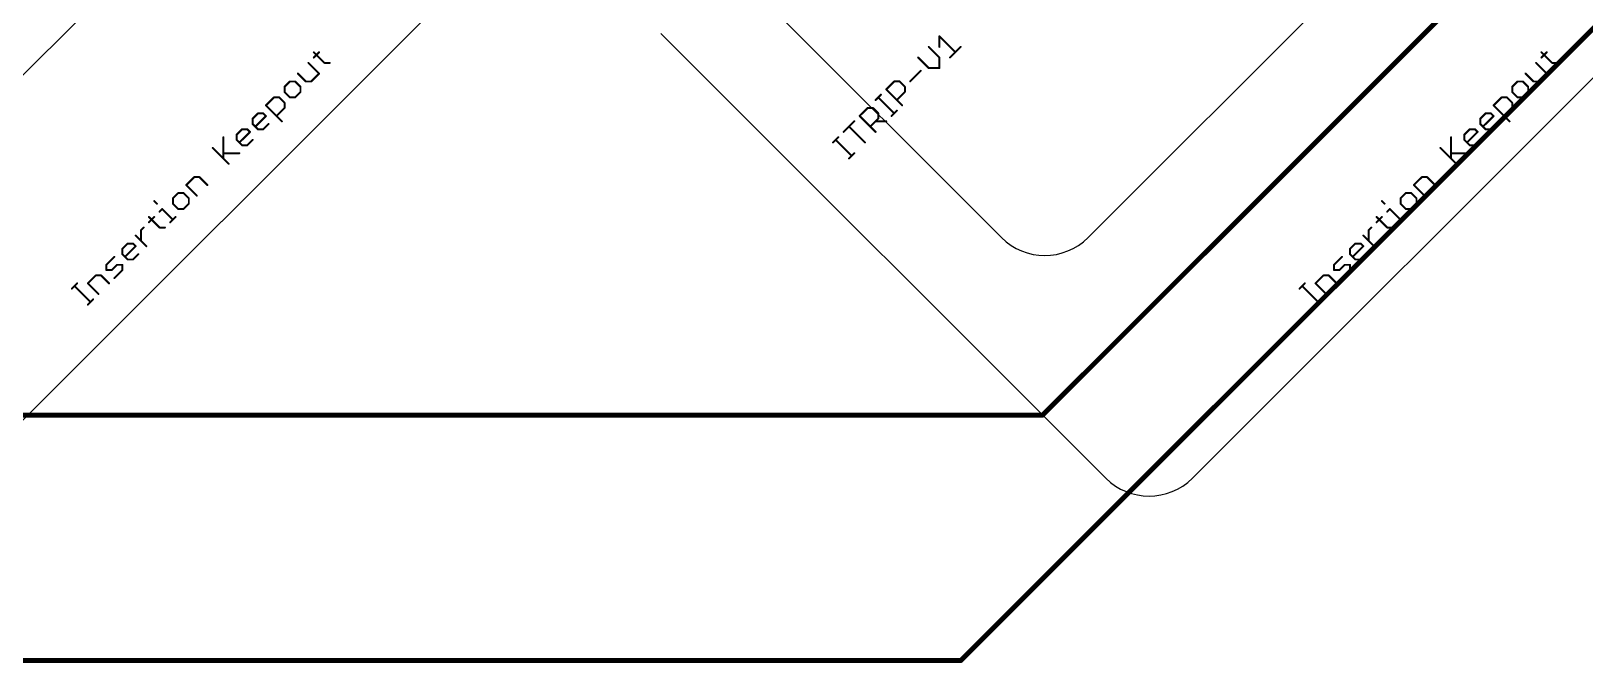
# Model space of a CAD drawing. Extents: x -76 to 580, y -41 to 95.
# Drawn here: x 455.3 to 535.8, y -41.1 to -8.4 of the extents above; entities that cross this region are included whole.
import ezdxf

# ---------------------------------------------------------------- set-up
doc = ezdxf.new("R2010")
doc.units = 0
for name, color, linetype in [('1', 22, 'CONTINUOUS'), ('16', 175, 'CONTINUOUS'), ('27', 253, 'CONTINUOUS'), ('57', 253, 'CONTINUOUS')]:
    doc.layers.add(name, color=color, linetype=linetype)

msp = doc.modelspace()

# ---------------------------------------------------------------- linework, layer by layer
at = {"layer": '1', "const_width": 0.254}
for points in [[(507.7027, -28.2843), (567.0996, 31.1127)], [(-7.0711, -28.2843), (507.7027, -28.2843)]]:
    msp.add_lwpolyline(points, dxfattribs=at)
at = {"layer": '1', "const_width": 0.127}
for points in [[(507.6578, -28.2394, 1), (507.7476, -28.3292)], [(507.7027, -28.3478, 1), (507.7027, -28.2208)]]:
    msp.add_lwpolyline(points, format="xyb", dxfattribs=at)
at = {"layer": '16', "const_width": 0.254}
for points in [[(503.46, -41.0122), (579.8276, 35.3553)], [(-1.4142, -41.0122), (503.46, -41.0122)]]:
    msp.add_lwpolyline(points, dxfattribs=at)
at = {"layer": '16', "const_width": 0.127}
for points in [[(503.4151, -40.9673, 1), (503.5049, -41.0571)], [(503.46, -41.0757, 1), (503.46, -40.9487)]]:
    msp.add_lwpolyline(points, format="xyb", dxfattribs=at)
at = {"layer": '27', "const_width": 0.1016}
for points in [[(502.3506, -9.184), (502.3505, -8.6328)], [(502.3505, -8.6328), (503.1774, -9.4597)], [(502.3506, -9.7353), (501.7993, -9.184)], [(502.9018, -9.7353), (503.4531, -9.184)], [(500.8346, -10.9756), (501.3859, -10.4244)], [(501.248, -9.7353), (501.7993, -10.2866)], [(501.7993, -10.2866), (502.3505, -10.2866)], [(502.3505, -10.2866), (502.3506, -9.7353)], [(499.5943, -11.3891), (500.0077, -10.9756)], [(500.0077, -10.9756), (500.2833, -10.9756)], [(500.2833, -10.9756), (500.559, -11.2513)], [(500.559, -11.2513), (500.559, -11.5269)], [(499.043, -11.9403), (499.3186, -11.6647)], [(500.0077, -12.6294), (499.1808, -11.8025)], [(500.4212, -12.216), (499.5943, -11.3891)], [(500.559, -11.5269), (500.1455, -11.9403)], [(498.2161, -12.7672), (498.6296, -12.3538)], [(499.043, -13.5941), (498.2161, -12.7672)], [(498.6296, -12.3538), (498.9052, -12.3538)], [(499.1808, -12.905), (498.7674, -13.3185)], [(498.9052, -12.3538), (499.1808, -12.6294)], [(499.1808, -12.6294), (499.1808, -12.905)], [(499.8699, -12.7672), (500.1455, -12.4916)], [(497.3892, -13.5941), (497.9405, -13.0429)], [(498.4917, -14.1454), (497.6649, -13.3185)], [(499.043, -13.0429), (499.5943, -13.0429)], [(496.838, -14.1454), (497.1136, -13.8697)], [(497.8027, -14.8345), (496.9758, -14.0076)], [(497.6649, -14.9723), (497.9405, -14.6966)]]:
    msp.add_lwpolyline(points, dxfattribs=at)
at = {"layer": '27', "const_width": 0.0508}
for points in [[(502.3759, -8.6328, 1), (502.3252, -8.6328)], [(502.3685, -8.6148, 1), (502.3326, -8.6507)], [(501.8173, -9.1661, 1), (501.7813, -9.202)], [(502.3252, -9.184, 1), (502.376, -9.184)], [(503.1595, -9.4776, 1), (503.1954, -9.4417)], [(503.471, -9.202, 1), (503.4351, -9.1661)], [(501.266, -9.7173, 1), (501.2301, -9.7533)], [(501.4038, -10.4423, 1), (501.3679, -10.4064)], [(501.7993, -10.2612, 1), (501.7993, -10.312)], [(501.7813, -10.3045, 1), (501.8173, -10.2686)], [(502.376, -9.7353, 1), (502.3252, -9.7353)], [(502.3252, -10.2866, 1), (502.3759, -10.2866)], [(502.3326, -9.7533, 1), (502.3685, -9.7173)], [(502.3505, -10.312, 1), (502.3505, -10.2612)], [(502.8839, -9.7173, 1), (502.9198, -9.7533)], [(500.0077, -10.9502, 1), (500.0077, -11.001)], [(500.0257, -10.9936, 1), (499.9897, -10.9577)], [(500.3013, -10.9577, 1), (500.2654, -10.9936)], [(500.2833, -11.001, 1), (500.2833, -10.9502)], [(500.5844, -11.2513, 1), (500.5336, -11.2513)], [(500.541, -11.2692, 1), (500.5769, -11.2333)], [(500.8166, -10.9577, 1), (500.8526, -10.9936)], [(499.025, -11.9224, 1), (499.061, -11.9583)], [(499.1988, -11.7846, 1), (499.1629, -11.8205)], [(499.3366, -11.6827, 1), (499.3007, -11.6467)], [(499.6122, -11.3711, 1), (499.5763, -11.407)], [(499.5763, -11.3711, 1), (499.6122, -11.407)], [(500.1276, -11.9224, 1), (500.1635, -11.9583)], [(500.5336, -11.5269, 1), (500.5844, -11.5269)], [(500.5769, -11.5449, 1), (500.541, -11.5089)], [(498.2341, -12.7493, 1), (498.1982, -12.7852)], [(498.1982, -12.7493, 1), (498.2341, -12.7852)], [(498.6296, -12.3284, 1), (498.6296, -12.3792)], [(498.6475, -12.3717, 1), (498.6116, -12.3358)], [(498.9232, -12.3358, 1), (498.8872, -12.3717)], [(498.9052, -12.3792, 1), (498.9052, -12.3284)], [(499.2062, -12.6294, 1), (499.1554, -12.6294)], [(499.1554, -12.905, 1), (499.2062, -12.905)], [(499.1629, -12.6474, 1), (499.1988, -12.6115)], [(499.1988, -12.923, 1), (499.1629, -12.8871)], [(499.8519, -12.7493, 1), (499.8879, -12.7852)], [(499.9897, -12.6474, 1), (500.0257, -12.6115)], [(500.1635, -12.5096, 1), (500.1276, -12.4736)], [(500.4032, -12.2339, 1), (500.4391, -12.198)], [(497.3713, -13.5762, 1), (497.4072, -13.6121)], [(497.6828, -13.3005, 1), (497.6469, -13.3365)], [(497.9584, -13.0608, 1), (497.9225, -13.0249)], [(498.7494, -13.3005, 1), (498.7853, -13.3365)], [(499.043, -13.0175, 1), (499.043, -13.0683)], [(499.025, -13.6121, 1), (499.061, -13.5762)], [(499.5943, -13.0683, 1), (499.5943, -13.0175)], [(496.82, -14.1274, 1), (496.8559, -14.1633)], [(496.9937, -13.9896, 1), (496.9578, -14.0255)], [(497.1316, -13.8877, 1), (497.0956, -13.8518)], [(498.4738, -14.1633, 1), (498.5097, -14.1274)], [(497.6469, -14.9543, 1), (497.6828, -14.9902)], [(497.7847, -14.8524, 1), (497.8206, -14.8165)], [(497.9584, -14.7146, 1), (497.9225, -14.6787)]]:
    msp.add_lwpolyline(points, format="xyb", dxfattribs=at)
at = {"layer": '57'}
for p, q in [((438.1764, 48.3131), (505.5637, -19.0742)), ((446.4142, -19.0742), (469.9962, 4.5078)), ((510.0538, -19.0742), (533.6358, 4.5078)), ((482.6888, -0.6894), (451.8236, -31.5546)), ((546.3284, -0.6894), (515.4632, -31.5546)), ((510.973, -31.5546), (487.9037, -8.4853))]:
    msp.add_line(p, q, dxfattribs=at)
at = {"layer": '57', "const_width": 0.1016}
for points in [[(469.9194, -9.4631), (470.4707, -10.0144)], [(469.9194, -9.7388), (470.1951, -9.4631)], [(533.559, -9.4631), (534.1103, -10.0144)], [(533.559, -9.7388), (533.8347, -9.4631)], [(470.1951, -10.5657), (469.6438, -10.0144)], [(470.4707, -10.0144), (470.7463, -10.0144)], [(533.8347, -10.5657), (533.2834, -10.0144)], [(534.1103, -10.0144), (534.3859, -10.0144)], [(468.6791, -10.9791), (468.4035, -11.2547)], [(468.4035, -11.2547), (468.4035, -11.5304)], [(468.9547, -10.9791), (468.6791, -10.9791)], [(469.2304, -11.2547), (468.9547, -10.9791)], [(469.0925, -10.5657), (469.506, -10.9791)], [(469.2304, -11.5304), (469.2304, -11.2547)], [(469.506, -10.9791), (469.7816, -10.9791)], [(469.7816, -10.9791), (470.1951, -10.5657)], [(532.3187, -10.9791), (532.0431, -11.2547)], [(532.0431, -11.2547), (532.0431, -11.5304)], [(532.5943, -10.9791), (532.3187, -10.9791)], [(532.87, -11.2547), (532.5943, -10.9791)], [(532.7321, -10.5657), (533.1456, -10.9791)], [(532.87, -11.5304), (532.87, -11.2547)], [(533.1456, -10.9791), (533.4212, -10.9791)], [(533.4212, -10.9791), (533.8347, -10.5657)], [(467.4388, -12.2194), (467.8522, -11.806)], [(467.8522, -11.806), (468.1278, -11.806)], [(468.1278, -11.806), (468.4035, -12.0816)], [(468.4035, -11.5304), (468.6791, -11.806)], [(468.4035, -12.0816), (468.4035, -12.3573)], [(468.6791, -11.806), (468.9547, -11.806)], [(468.9547, -11.806), (469.2304, -11.5304)], [(531.0784, -12.2194), (531.4918, -11.806)], [(531.4918, -11.806), (531.7674, -11.806)], [(531.7674, -11.806), (532.0431, -12.0816)], [(532.0431, -11.5304), (532.3187, -11.806)], [(532.0431, -12.0816), (532.0431, -12.3573)], [(532.3187, -11.806), (532.5943, -11.806)], [(532.5943, -11.806), (532.87, -11.5304)], [(466.7497, -12.9085), (467.0253, -12.6329)], [(466.7497, -13.1842), (466.7497, -12.9085)], [(467.4388, -12.7707), (466.8875, -13.322)], [(467.0253, -12.6329), (467.3009, -12.6329)], [(467.3009, -12.6329), (467.4388, -12.7707)], [(468.2656, -13.0463), (467.4388, -12.2194)], [(468.4035, -12.3573), (467.99, -12.7707)], [(530.3893, -12.9085), (530.6649, -12.6329)], [(530.3893, -13.1842), (530.3893, -12.9085)], [(531.0784, -12.7707), (530.5271, -13.322)], [(530.6649, -12.6329), (530.9406, -12.6329)], [(530.9406, -12.6329), (531.0784, -12.7707)], [(531.9053, -13.0463), (531.0784, -12.2194)], [(532.0431, -12.3573), (531.6296, -12.7707)], [(465.9228, -13.7354), (466.1984, -13.4598)], [(465.9228, -14.011), (465.9228, -13.7354)], [(466.6119, -13.5976), (466.0606, -14.1489)], [(466.1984, -13.4598), (466.4741, -13.4598)], [(466.4741, -13.4598), (466.6119, -13.5976)], [(467.0253, -13.4598), (466.7497, -13.1842)], [(467.3009, -13.4598), (467.0253, -13.4598)], [(467.5766, -13.1842), (467.3009, -13.4598)], [(529.5624, -13.7354), (529.838, -13.4598)], [(529.5624, -14.011), (529.5624, -13.7354)], [(530.2515, -13.5976), (529.7002, -14.1489)], [(529.838, -13.4598), (530.1137, -13.4598)], [(530.1137, -13.4598), (530.2515, -13.5976)], [(530.6649, -13.4598), (530.3893, -13.1842)], [(530.9406, -13.4598), (530.6649, -13.4598)], [(531.2162, -13.1842), (530.9406, -13.4598)], [(464.6825, -14.4245), (465.5094, -15.2514)], [(465.2337, -14.9757), (465.2337, -13.8732)], [(466.1984, -14.2867), (465.9228, -14.011)], [(466.4741, -14.2867), (466.1984, -14.2867)], [(466.7497, -14.011), (466.4741, -14.2867)], [(528.3221, -14.4245), (529.149, -15.2514)], [(528.8733, -14.9757), (528.8733, -13.8732)], [(529.838, -14.2867), (529.5624, -14.011)], [(530.1137, -14.2867), (529.838, -14.2867)], [(530.3893, -14.011), (530.1137, -14.2867)], [(465.2337, -14.7001), (466.0606, -14.7001)], [(528.8733, -14.7001), (529.7002, -14.7001)], [(463.3043, -16.3539), (463.7178, -15.9405)], [(463.7178, -15.9405), (463.9934, -15.9405)], [(463.9934, -15.9405), (464.4068, -16.3539)], [(526.9439, -16.3539), (527.3574, -15.9405)], [(527.3574, -15.9405), (527.633, -15.9405)], [(527.633, -15.9405), (528.0465, -16.3539)], [(462.8909, -16.7673), (462.6153, -17.043)], [(463.1665, -16.7673), (462.8909, -16.7673)], [(463.4421, -17.043), (463.1665, -16.7673)], [(463.8556, -16.9052), (463.3043, -16.3539)], [(526.5305, -16.7673), (526.2549, -17.043)], [(526.8061, -16.7673), (526.5305, -16.7673)], [(527.0818, -17.043), (526.8061, -16.7673)], [(527.4952, -16.9052), (526.9439, -16.3539)], [(461.6505, -17.1808), (461.7884, -17.3186)], [(461.9262, -17.732), (462.064, -17.5942)], [(462.064, -17.5942), (462.6153, -18.1455)], [(462.6153, -17.043), (462.6153, -17.3186)], [(462.6153, -17.3186), (462.8909, -17.5942)], [(462.8909, -17.5942), (463.1665, -17.5942)], [(463.1665, -17.5942), (463.4421, -17.3186)], [(463.4421, -17.3186), (463.4421, -17.043)], [(525.2902, -17.1808), (525.428, -17.3186)], [(525.5658, -17.732), (525.7036, -17.5942)], [(525.7036, -17.5942), (526.2549, -18.1455)], [(526.2549, -17.043), (526.2549, -17.3186)], [(526.2549, -17.3186), (526.5305, -17.5942)], [(526.5305, -17.5942), (526.8061, -17.5942)], [(526.8061, -17.5942), (527.0817, -17.3186)], [(527.0817, -17.3186), (527.0818, -17.043)], [(460.9615, -18.6968), (461.0993, -18.5589)], [(461.3749, -18.0077), (461.9262, -18.5589)], [(461.3749, -18.2833), (461.6506, -18.0077)], [(461.9262, -18.5589), (462.2018, -18.5589)], [(462.4774, -18.2833), (462.7531, -18.0077)], [(524.6011, -18.6968), (524.7389, -18.5589)], [(525.0145, -18.0077), (525.5658, -18.5589)], [(525.0145, -18.2833), (525.2902, -18.0077)], [(525.5658, -18.5589), (525.8414, -18.5589)], [(526.1171, -18.2833), (526.3927, -18.0077)], [(461.2371, -19.5236), (460.6859, -18.9724)], [(460.9615, -19.248), (460.9615, -18.6968)], [(524.8767, -19.5236), (524.3255, -18.9724)], [(524.6011, -19.248), (524.6011, -18.6968)], [(459.1699, -20.4884), (459.5833, -20.0749)], [(459.9968, -19.6615), (460.2724, -19.3858)], [(459.9968, -19.9371), (459.9968, -19.6615)], [(460.2724, -20.2127), (459.9968, -19.9371)], [(460.6859, -19.5236), (460.1346, -20.0749)], [(460.2724, -19.3858), (460.548, -19.3858)], [(460.548, -19.3858), (460.6859, -19.5236)], [(460.8237, -19.9371), (460.548, -20.2127)], [(522.8095, -20.4884), (523.2229, -20.0749)], [(523.6364, -19.6615), (523.912, -19.3858)], [(523.6364, -19.9371), (523.6364, -19.6615)], [(523.912, -20.2127), (523.6364, -19.9371)], [(524.3255, -19.5236), (523.7742, -20.0749)], [(523.912, -19.3858), (524.1876, -19.3858)], [(524.1876, -19.3858), (524.3255, -19.5236)], [(524.4633, -19.9371), (524.1876, -20.2127)], [(459.1699, -20.764), (459.1699, -20.4884)], [(459.4455, -20.764), (459.1699, -20.764)], [(459.7212, -20.4884), (459.4455, -20.764)], [(459.5833, -21.1774), (459.9968, -20.764)], [(459.9968, -20.4884), (459.7212, -20.4884)], [(459.9968, -20.764), (459.9968, -20.4884)], [(460.548, -20.2127), (460.2724, -20.2127)], [(522.8095, -20.764), (522.8095, -20.4884)], [(523.0851, -20.764), (522.8095, -20.764)], [(523.3608, -20.4884), (523.0851, -20.764)], [(523.2229, -21.1774), (523.6364, -20.764)], [(523.6364, -20.4884), (523.3608, -20.4884)], [(523.6364, -20.764), (523.6364, -20.4884)], [(524.1876, -20.2127), (523.912, -20.2127)], [(457.3783, -21.7287), (457.6539, -21.4531)], [(458.343, -22.4178), (457.5161, -21.5909)], [(458.2052, -21.4531), (458.6186, -21.0396)], [(458.7565, -22.0043), (458.2052, -21.4531)], [(458.6186, -21.0396), (458.8943, -21.0396)], [(458.8943, -21.0396), (459.3077, -21.4531)], [(521.0179, -21.7287), (521.2935, -21.4531)], [(521.9826, -22.4178), (521.1557, -21.5909)], [(521.8448, -21.4531), (522.2582, -21.0396)], [(522.3961, -22.0043), (521.8448, -21.4531)], [(522.2582, -21.0396), (522.5339, -21.0396)], [(522.5339, -21.0396), (522.9473, -21.4531)], [(458.2052, -22.5556), (458.4808, -22.2799)], [(521.8448, -22.5556), (522.1204, -22.2799)]]:
    msp.add_lwpolyline(points, dxfattribs=at)
at = {"layer": '57', "const_width": 0.0508}
for points in [[(469.9374, -9.4452, 1), (469.9015, -9.4811)], [(470.213, -9.4811, 1), (470.1771, -9.4452)], [(533.577, -9.4452, 1), (533.5411, -9.4811)], [(533.8526, -9.4811, 1), (533.8167, -9.4452)], [(469.6618, -9.9964, 1), (469.6258, -10.0324)], [(469.9015, -9.7208, 1), (469.9374, -9.7567)], [(470.4707, -9.989, 1), (470.4707, -10.0398)], [(470.4527, -10.0324, 1), (470.4886, -9.9964)], [(470.7463, -10.0398, 1), (470.7463, -9.989)], [(533.3014, -9.9964, 1), (533.2654, -10.0324)], [(533.5411, -9.7208, 1), (533.577, -9.7567)], [(534.1103, -9.989, 1), (534.1103, -10.0398)], [(534.0923, -10.0324, 1), (534.1283, -9.9964)], [(534.3859, -10.0398, 1), (534.3859, -9.989)], [(468.4289, -11.2547, 1), (468.3781, -11.2547)], [(468.3855, -11.2368, 1), (468.4214, -11.2727)], [(468.6791, -10.9537, 1), (468.6791, -11.0045)], [(468.6971, -10.9971, 1), (468.6611, -10.9611)], [(468.9727, -10.9611, 1), (468.9368, -10.9971)], [(468.9547, -11.0045, 1), (468.9547, -10.9537)], [(469.1105, -10.5477, 1), (469.0746, -10.5836)], [(469.2558, -11.2547, 1), (469.205, -11.2547)], [(469.2124, -11.2727, 1), (469.2483, -11.2368)], [(469.506, -10.9537, 1), (469.506, -11.0045)], [(469.488, -10.9971, 1), (469.5239, -10.9611)], [(469.7636, -10.9611, 1), (469.7996, -10.9971)], [(469.7816, -11.0045, 1), (469.7816, -10.9537)], [(470.213, -10.5836, 1), (470.1771, -10.5477)], [(470.1771, -10.5836, 1), (470.213, -10.5477)], [(532.0685, -11.2547, 1), (532.0177, -11.2547)], [(532.0251, -11.2368, 1), (532.061, -11.2727)], [(532.3187, -10.9537, 1), (532.3187, -11.0045)], [(532.3367, -10.9971, 1), (532.3007, -10.9611)], [(532.6123, -10.9611, 1), (532.5764, -10.9971)], [(532.5943, -11.0045, 1), (532.5943, -10.9537)], [(532.7501, -10.5477, 1), (532.7142, -10.5836)], [(532.8954, -11.2547, 1), (532.8446, -11.2547)], [(532.852, -11.2727, 1), (532.8879, -11.2368)], [(533.1456, -10.9537, 1), (533.1456, -11.0045)], [(533.1276, -10.9971, 1), (533.1636, -10.9611)], [(533.4033, -10.9611, 1), (533.4392, -10.9971)], [(533.4212, -11.0045, 1), (533.4212, -10.9537)], [(533.8526, -10.5836, 1), (533.8167, -10.5477)], [(533.8167, -10.5836, 1), (533.8526, -10.5477)], [(467.8522, -11.7806, 1), (467.8522, -11.8314)], [(467.8702, -11.824, 1), (467.8342, -11.788)], [(468.1458, -11.788, 1), (468.1099, -11.824)], [(468.1278, -11.8314, 1), (468.1278, -11.7806)], [(468.4214, -11.5124, 1), (468.3855, -11.5483)], [(468.3781, -11.5304, 1), (468.4289, -11.5304)], [(468.4289, -12.0816, 1), (468.3781, -12.0816)], [(468.3855, -12.0996, 1), (468.4214, -12.0637)], [(468.6791, -11.7806, 1), (468.6791, -11.8314)], [(468.6611, -11.824, 1), (468.6971, -11.788)], [(468.9368, -11.788, 1), (468.9727, -11.824)], [(468.9547, -11.8314, 1), (468.9547, -11.7806)], [(469.205, -11.5304, 1), (469.2557, -11.5304)], [(469.2483, -11.5483, 1), (469.2124, -11.5124)], [(531.4918, -11.7806, 1), (531.4918, -11.8314)], [(531.5098, -11.824, 1), (531.4739, -11.788)], [(531.7854, -11.788, 1), (531.7495, -11.824)], [(531.7674, -11.8314, 1), (531.7674, -11.7806)], [(532.061, -11.5124, 1), (532.0251, -11.5483)], [(532.0177, -11.5304, 1), (532.0685, -11.5304)], [(532.0685, -12.0816, 1), (532.0177, -12.0816)], [(532.0251, -12.0996, 1), (532.061, -12.0637)], [(532.3187, -11.7806, 1), (532.3187, -11.8314)], [(532.3007, -11.824, 1), (532.3367, -11.788)], [(532.5764, -11.788, 1), (532.6123, -11.824)], [(532.5943, -11.8314, 1), (532.5943, -11.7806)], [(532.8446, -11.5304, 1), (532.8954, -11.5304)], [(532.8879, -11.5483, 1), (532.852, -11.5124)], [(466.7751, -12.9085, 1), (466.7243, -12.9085)], [(466.7317, -12.8906, 1), (466.7676, -12.9265)], [(467.0253, -12.6075, 1), (467.0253, -12.6583)], [(467.0433, -12.6509, 1), (467.0074, -12.6149)], [(467.3189, -12.6149, 1), (467.283, -12.6509)], [(467.3009, -12.6583, 1), (467.3009, -12.6075)], [(467.4567, -12.2015, 1), (467.4208, -12.2374)], [(467.4208, -12.2015, 1), (467.4567, -12.2374)], [(467.4567, -12.7887, 1), (467.4208, -12.7527)], [(467.4208, -12.7887, 1), (467.4567, -12.7527)], [(467.9721, -12.7527, 1), (468.008, -12.7887)], [(468.3781, -12.3573, 1), (468.4289, -12.3573)], [(468.4214, -12.3752, 1), (468.3855, -12.3393)], [(530.4147, -12.9085, 1), (530.3639, -12.9085)], [(530.3713, -12.8906, 1), (530.4073, -12.9265)], [(530.6649, -12.6075, 1), (530.6649, -12.6583)], [(530.6829, -12.6509, 1), (530.647, -12.6149)], [(530.9585, -12.6149, 1), (530.9226, -12.6509)], [(530.9406, -12.6583, 1), (530.9406, -12.6075)], [(531.0963, -12.2015, 1), (531.0604, -12.2374)], [(531.0604, -12.2015, 1), (531.0963, -12.2374)], [(531.0963, -12.7887, 1), (531.0604, -12.7527)], [(531.0604, -12.7887, 1), (531.0963, -12.7527)], [(531.6117, -12.7527, 1), (531.6476, -12.7887)], [(532.0177, -12.3573, 1), (532.0685, -12.3573)], [(532.061, -12.3752, 1), (532.0251, -12.3393)], [(465.9482, -13.7354, 1), (465.8974, -13.7354)], [(465.9048, -13.7175, 1), (465.9408, -13.7534)], [(466.1984, -13.4344, 1), (466.1984, -13.4852)], [(466.2164, -13.4777, 1), (466.1805, -13.4418)], [(466.492, -13.4418, 1), (466.4561, -13.4777)], [(466.4741, -13.4852, 1), (466.4741, -13.4344)], [(466.6298, -13.6156, 1), (466.5939, -13.5796)], [(466.5939, -13.6156, 1), (466.6298, -13.5796)], [(466.7677, -13.1662, 1), (466.7317, -13.2021)], [(466.7243, -13.1842, 1), (466.7751, -13.1841)], [(466.8695, -13.304, 1), (466.9055, -13.3399)], [(467.0253, -13.4344, 1), (467.0253, -13.4852)], [(467.0074, -13.4777, 1), (467.0433, -13.4418)], [(467.283, -13.4418, 1), (467.3189, -13.4777)], [(467.3009, -13.4852, 1), (467.3009, -13.4344)], [(467.5945, -13.2021, 1), (467.5586, -13.1662)], [(468.2477, -13.0643, 1), (468.2836, -13.0284)], [(529.5878, -13.7354, 1), (529.537, -13.7354)], [(529.5444, -13.7175, 1), (529.5804, -13.7534)], [(529.838, -13.4344, 1), (529.838, -13.4852)], [(529.856, -13.4777, 1), (529.8201, -13.4418)], [(530.1316, -13.4418, 1), (530.0957, -13.4777)], [(530.1137, -13.4852, 1), (530.1137, -13.4344)], [(530.2694, -13.6156, 1), (530.2335, -13.5796)], [(530.2335, -13.6156, 1), (530.2694, -13.5796)], [(530.4073, -13.1662, 1), (530.3713, -13.2021)], [(530.3639, -13.1842, 1), (530.4147, -13.1841)], [(530.5092, -13.304, 1), (530.5451, -13.3399)], [(530.6649, -13.4344, 1), (530.6649, -13.4852)], [(530.647, -13.4777, 1), (530.6829, -13.4418)], [(530.9226, -13.4418, 1), (530.9585, -13.4777)], [(530.9406, -13.4852, 1), (530.9406, -13.4344)], [(531.2341, -13.2021, 1), (531.1982, -13.1662)], [(531.8873, -13.0643, 1), (531.9232, -13.0284)], [(464.7004, -14.4065, 1), (464.6645, -14.4424)], [(465.2591, -13.8732, 1), (465.2083, -13.8732)], [(465.9408, -13.9931, 1), (465.9048, -14.029)], [(465.8974, -14.011, 1), (465.9482, -14.011)], [(466.0427, -14.1309, 1), (466.0786, -14.1668)], [(466.1984, -14.2613, 1), (466.1984, -14.3121)], [(466.1805, -14.3046, 1), (466.2164, -14.2687)], [(466.4561, -14.2687, 1), (466.492, -14.3046)], [(466.4741, -14.3121, 1), (466.4741, -14.2613)], [(466.7676, -14.029, 1), (466.7317, -13.9931)], [(528.34, -14.4065, 1), (528.3041, -14.4424)], [(528.8987, -13.8732, 1), (528.8479, -13.8732)], [(529.537, -14.011, 1), (529.5878, -14.011)], [(529.5804, -13.9931, 1), (529.5445, -14.029)], [(529.6823, -14.1309, 1), (529.7182, -14.1668)], [(529.838, -14.2613, 1), (529.838, -14.3121)], [(529.8201, -14.3046, 1), (529.856, -14.2687)], [(530.0957, -14.2687, 1), (530.1316, -14.3046)], [(530.1137, -14.3121, 1), (530.1137, -14.2613)], [(530.4073, -14.029, 1), (530.3713, -13.9931)], [(465.2337, -14.6747, 1), (465.2337, -14.7255)], [(465.2083, -14.9757, 1), (465.2591, -14.9757)], [(465.4914, -15.2693, 1), (465.5273, -15.2334)], [(466.0606, -14.7255, 1), (466.0606, -14.6747)], [(528.8733, -14.6747, 1), (528.8733, -14.7255)], [(528.8479, -14.9757, 1), (528.8987, -14.9757)], [(529.131, -15.2693, 1), (529.1669, -15.2334)], [(529.7002, -14.7255, 1), (529.7002, -14.6747)], [(463.7178, -15.9151, 1), (463.7178, -15.9659)], [(463.7357, -15.9584, 1), (463.6998, -15.9225)], [(464.0114, -15.9225, 1), (463.9754, -15.9584)], [(463.9934, -15.9659, 1), (463.9934, -15.9151)], [(527.3574, -15.9151, 1), (527.3574, -15.9659)], [(527.3753, -15.9584, 1), (527.3394, -15.9225)], [(527.651, -15.9225, 1), (527.615, -15.9584)], [(527.633, -15.9659, 1), (527.633, -15.9151)], [(462.8909, -16.7419, 1), (462.8909, -16.7927)], [(462.9088, -16.7853, 1), (462.8729, -16.7494)], [(463.1845, -16.7494, 1), (463.1485, -16.7853)], [(463.1665, -16.7927, 1), (463.1665, -16.7419)], [(463.3223, -16.3359, 1), (463.2864, -16.3719)], [(463.2864, -16.3359, 1), (463.3223, -16.3719)], [(463.8376, -16.9231, 1), (463.8735, -16.8872)], [(464.3889, -16.3719, 1), (464.4248, -16.3359)], [(526.5305, -16.7419, 1), (526.5305, -16.7927)], [(526.5485, -16.7853, 1), (526.5125, -16.7494)], [(526.8241, -16.7494, 1), (526.7882, -16.7853)], [(526.8061, -16.7927, 1), (526.8061, -16.7419)], [(526.9619, -16.3359, 1), (526.926, -16.3719)], [(526.926, -16.3359, 1), (526.9619, -16.3719)], [(527.4772, -16.9231, 1), (527.5132, -16.8872)], [(528.0285, -16.3719, 1), (528.0644, -16.3359)], [(461.6685, -17.1628, 1), (461.6326, -17.1987)], [(461.7704, -17.3366, 1), (461.8063, -17.3006)], [(461.9082, -17.7141, 1), (461.9441, -17.75)], [(462.082, -17.5763, 1), (462.046, -17.6122)], [(462.082, -17.6122, 1), (462.046, -17.5763)], [(462.6332, -17.3006, 1), (462.5973, -17.3366)], [(462.6406, -17.043, 1), (462.5899, -17.043)], [(462.5973, -17.025, 1), (462.6332, -17.0609)], [(462.5899, -17.3186, 1), (462.6407, -17.3186)], [(462.8909, -17.5688, 1), (462.8909, -17.6196)], [(462.8729, -17.6122, 1), (462.9088, -17.5763)], [(463.1485, -17.5763, 1), (463.1845, -17.6122)], [(463.1665, -17.6196, 1), (463.1665, -17.5688)], [(463.4675, -17.043, 1), (463.4167, -17.043)], [(463.4167, -17.3186, 1), (463.4675, -17.3186)], [(463.4242, -17.0609, 1), (463.4601, -17.025)], [(463.4601, -17.3366, 1), (463.4242, -17.3006)], [(525.3081, -17.1628, 1), (525.2722, -17.1987)], [(525.41, -17.3366, 1), (525.4459, -17.3006)], [(525.5478, -17.7141, 1), (525.5838, -17.75)], [(525.7216, -17.5763, 1), (525.6856, -17.6122)], [(525.7216, -17.6122, 1), (525.6856, -17.5763)], [(526.2728, -17.3006, 1), (526.2369, -17.3366)], [(526.2803, -17.043, 1), (526.2295, -17.043)], [(526.2369, -17.025, 1), (526.2728, -17.0609)], [(526.2295, -17.3186, 1), (526.2803, -17.3186)], [(526.5305, -17.5688, 1), (526.5305, -17.6196)], [(526.5125, -17.6122, 1), (526.5485, -17.5763)], [(526.7882, -17.5763, 1), (526.8241, -17.6122)], [(526.8061, -17.6196, 1), (526.8061, -17.5688)], [(527.0563, -17.3186, 1), (527.1071, -17.3186)], [(527.1071, -17.043, 1), (527.0564, -17.043)], [(527.0638, -17.0609, 1), (527.0997, -17.025)], [(527.0997, -17.3366, 1), (527.0638, -17.3006)], [(461.1173, -18.5769, 1), (461.0813, -18.541)], [(461.357, -18.2653, 1), (461.3929, -18.3013)], [(461.3929, -17.9897, 1), (461.357, -18.0256)], [(461.6685, -18.0256, 1), (461.6326, -17.9897)], [(461.9262, -18.5335, 1), (461.9262, -18.5843)], [(461.9082, -18.5769, 1), (461.9441, -18.541)], [(462.2018, -18.5843, 1), (462.2018, -18.5335)], [(462.4595, -18.2653, 1), (462.4954, -18.3013)], [(462.5973, -18.1635, 1), (462.6332, -18.1275)], [(462.771, -18.0256, 1), (462.7351, -17.9897)], [(524.7569, -18.5769, 1), (524.7209, -18.541)], [(524.9966, -18.2653, 1), (525.0325, -18.3013)], [(525.0325, -17.9897, 1), (524.9966, -18.0256)], [(525.3081, -18.0256, 1), (525.2722, -17.9897)], [(525.5658, -18.5335, 1), (525.5658, -18.5843)], [(525.5478, -18.5769, 1), (525.5838, -18.541)], [(525.8414, -18.5843, 1), (525.8414, -18.5335)], [(526.0991, -18.2653, 1), (526.135, -18.3013)], [(526.2369, -18.1635, 1), (526.2728, -18.1275)], [(526.4106, -18.0256, 1), (526.3747, -17.9897)], [(460.7038, -18.9544, 1), (460.6679, -18.9903)], [(460.9869, -18.6968, 1), (460.9361, -18.6968)], [(460.9435, -18.6788, 1), (460.9794, -18.7147)], [(460.9361, -19.248, 1), (460.9869, -19.248)], [(524.3434, -18.9544, 1), (524.3075, -18.9903)], [(524.6265, -18.6968, 1), (524.5757, -18.6968)], [(524.5831, -18.6788, 1), (524.6191, -18.7147)], [(524.5757, -19.248, 1), (524.6265, -19.248)], [(459.6013, -20.0929, 1), (459.5654, -20.0569)], [(460.0222, -19.6615, 1), (459.9714, -19.6615)], [(459.9788, -19.6435, 1), (460.0147, -19.6794)], [(460.0147, -19.9191, 1), (459.9788, -19.955)], [(459.9714, -19.9371, 1), (460.0222, -19.9371)], [(460.1166, -20.0569, 1), (460.1526, -20.0929)], [(460.2724, -19.3604, 1), (460.2724, -19.4112)], [(460.2904, -19.4038, 1), (460.2544, -19.3679)], [(460.566, -19.3679, 1), (460.5301, -19.4038)], [(460.548, -19.4112, 1), (460.548, -19.3604)], [(460.7038, -19.5416, 1), (460.6679, -19.5057)], [(460.6679, -19.5416, 1), (460.7038, -19.5057)], [(460.8416, -19.955, 1), (460.8057, -19.9191)], [(461.2192, -19.5416, 1), (461.2551, -19.5057)], [(523.2409, -20.0929, 1), (523.205, -20.0569)], [(523.6618, -19.6615, 1), (523.611, -19.6615)], [(523.6184, -19.6435, 1), (523.6543, -19.6794)], [(523.6544, -19.9191, 1), (523.6184, -19.955)], [(523.611, -19.9371, 1), (523.6618, -19.9371)], [(523.7562, -20.0569, 1), (523.7922, -20.0929)], [(523.912, -19.3604, 1), (523.912, -19.4112)], [(523.93, -19.4038, 1), (523.8941, -19.3679)], [(524.2056, -19.3679, 1), (524.1697, -19.4038)], [(524.1876, -19.4112, 1), (524.1876, -19.3604)], [(524.3434, -19.5416, 1), (524.3075, -19.5057)], [(524.3075, -19.5416, 1), (524.3434, -19.5057)], [(524.4812, -19.955, 1), (524.4453, -19.9191)], [(524.8588, -19.5416, 1), (524.8947, -19.5057)], [(459.1953, -20.4883, 1), (459.1445, -20.4884)], [(459.1519, -20.4704, 1), (459.1879, -20.5063)], [(459.1699, -20.7386, 1), (459.1699, -20.7894)], [(459.1445, -20.764, 1), (459.1953, -20.764)], [(459.4276, -20.746, 1), (459.4635, -20.7819)], [(459.4455, -20.7894, 1), (459.4455, -20.7386)], [(459.7212, -20.4629, 1), (459.7212, -20.5138)], [(459.7391, -20.5063, 1), (459.7032, -20.4704)], [(460.0222, -20.4884, 1), (459.9714, -20.4883)], [(459.9714, -20.764, 1), (460.0222, -20.764)], [(460.0147, -20.7819, 1), (459.9788, -20.746)], [(459.9968, -20.5138, 1), (459.9968, -20.4629)], [(460.2724, -20.1873, 1), (460.2724, -20.2381)], [(460.2544, -20.2307, 1), (460.2904, -20.1948)], [(460.5301, -20.1948, 1), (460.566, -20.2307)], [(460.548, -20.2381, 1), (460.548, -20.1873)], [(522.8349, -20.4883, 1), (522.7841, -20.4884)], [(522.7915, -20.4704, 1), (522.8275, -20.5063)], [(522.8095, -20.7386, 1), (522.8095, -20.7894)], [(522.7841, -20.764, 1), (522.8349, -20.764)], [(523.0672, -20.746, 1), (523.1031, -20.7819)], [(523.0851, -20.7894, 1), (523.0851, -20.7386)], [(523.3608, -20.4629, 1), (523.3608, -20.5138)], [(523.3787, -20.5063, 1), (523.3428, -20.4704)], [(523.6618, -20.4884, 1), (523.611, -20.4883)], [(523.611, -20.764, 1), (523.6618, -20.764)], [(523.6543, -20.7819, 1), (523.6184, -20.746)], [(523.6364, -20.5138, 1), (523.6364, -20.4629)], [(523.912, -20.1873, 1), (523.912, -20.2381)], [(523.8941, -20.2307, 1), (523.93, -20.1948)], [(524.1697, -20.1948, 1), (524.2056, -20.2307)], [(524.1876, -20.2381, 1), (524.1876, -20.1873)], [(457.3603, -21.7107, 1), (457.3963, -21.7466)], [(457.5341, -21.5729, 1), (457.4982, -21.6088)], [(457.6719, -21.471, 1), (457.636, -21.4351)], [(458.2232, -21.4351, 1), (458.1872, -21.471)], [(458.1872, -21.4351, 1), (458.2232, -21.471)], [(458.6186, -21.0142, 1), (458.6186, -21.065)], [(458.6366, -21.0576, 1), (458.6007, -21.0216)], [(458.9122, -21.0216, 1), (458.8763, -21.0576)], [(458.8943, -21.065, 1), (458.8943, -21.0142)], [(459.2897, -21.471, 1), (459.3257, -21.4351)], [(459.5654, -21.1595, 1), (459.6013, -21.1954)], [(521, -21.7107, 1), (521.0359, -21.7466)], [(521.1737, -21.5729, 1), (521.1378, -21.6088)], [(521.3115, -21.471, 1), (521.2756, -21.4351)], [(521.8628, -21.4351, 1), (521.8268, -21.471)], [(521.8268, -21.4351, 1), (521.8628, -21.471)], [(522.2582, -21.0142, 1), (522.2582, -21.065)], [(522.2762, -21.0576, 1), (522.2403, -21.0216)], [(522.5518, -21.0216, 1), (522.5159, -21.0576)], [(522.5339, -21.065, 1), (522.5339, -21.0142)], [(522.9294, -21.471, 1), (522.9653, -21.4351)], [(523.205, -21.1595, 1), (523.2409, -21.1954)], [(458.1872, -22.5376, 1), (458.2232, -22.5735)], [(458.325, -22.4357, 1), (458.361, -22.3998)], [(458.4988, -22.2979, 1), (458.4629, -22.262)], [(458.7385, -22.0223, 1), (458.7744, -21.9864)], [(521.8268, -22.5376, 1), (521.8628, -22.5735)], [(521.9647, -22.4357, 1), (522.0006, -22.3998)], [(522.1384, -22.2979, 1), (522.1025, -22.262)], [(522.3781, -22.0223, 1), (522.414, -21.9864)]]:
    msp.add_lwpolyline(points, format="xyb", dxfattribs=at)
at = {"layer": '57'}
for centre in [(507.8087, -16.8291), (513.2181, -29.3096)]:
    msp.add_arc(centre, 3.175, 225, 315, dxfattribs=at)

doc.saveas('drawing.dxf')
